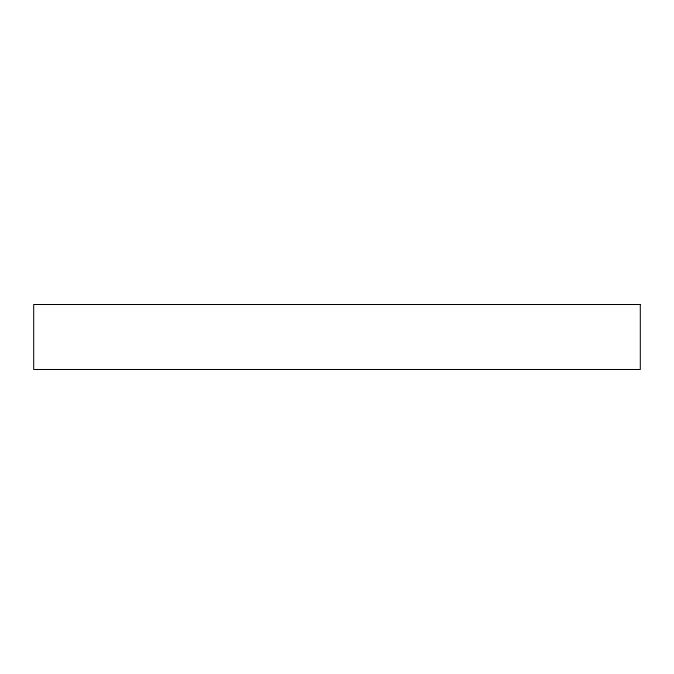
<?xml version="1.0" encoding="UTF-8"?>
<svg xmlns="http://www.w3.org/2000/svg" width="674" height="674" viewBox="0 0 674 674"><rect width="100%" height="100%" fill="white"/><g stroke="black" fill="none" stroke-linecap="round" stroke-linejoin="round"><path stroke-width="1.01" d="M640.3 304.505L33.7 304.505L33.7 369.495L640.3 369.495L640.3 304.505"/></g></svg>
